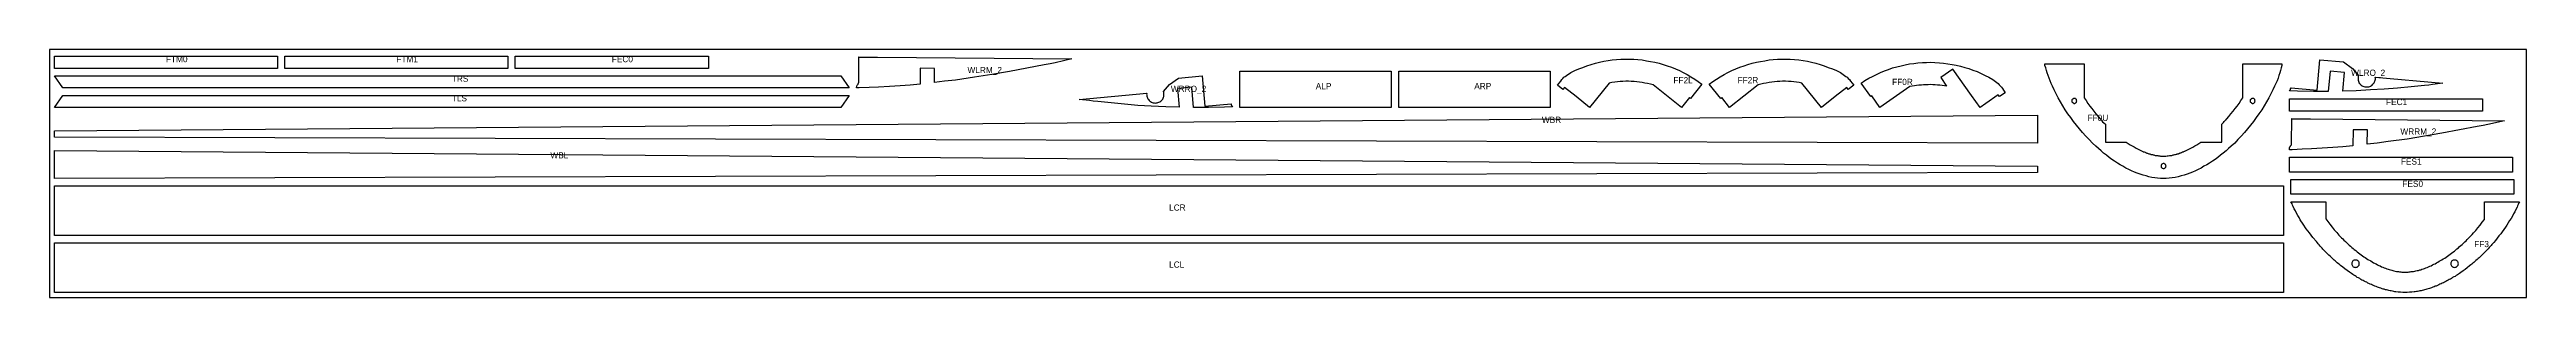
# Model space of a CAD drawing. Header units: millimetres. Extents: x 0 to 1000, y 0 to 100.
import ezdxf

# ---------------------------------------------------------------- set-up
doc = ezdxf.new("R2010")
doc.units = ezdxf.units.MM
for name, color, linetype in [('CUT', 7, 'Continuous'), ('MARK', 3, 'Continuous'), ('STOCK_REFERENCE_DO_NOT_CUT', 8, 'Continuous')]:
    doc.layers.add(name, color=color, linetype=linetype)

msp = doc.modelspace()

# ---------------------------------------------------------------- linework, layer by layer
at = {"layer": 'CUT'}
for points in [[(2, 92.4), (2, 97.4), (92, 97.4), (92, 92.4)], [(95, 92.4), (95, 97.4), (185, 97.4), (185, 92.4)], [(188, 92.4), (188, 97.4), (266, 97.4), (266, 92.4)], [(326.6, 97), (334.3, 96.9), (334.3, 97), (412.7, 96.2), (406, 94.7), (404, 94.3), (401.6, 93.8), (394.6, 92.5), (387.5, 91.1), (380.4, 89.9), (373.4, 88.8), (365.7, 87.7), (361.3, 87.2), (357.3, 86.7), (357.3, 92.4), (351.5, 92.5), (351.5, 86.1), (347.5, 85.7), (343.4, 85.4), (339.1, 85.1), (334.7, 84.8), (330.9, 84.7), (326.9, 84.5), (325.8, 84.5), (325.9, 85.4), (326.1, 85.6), (326.2, 85.8), (326.4, 86), (326.5, 86.3), (326.6, 86.5), (326.7, 86.8), (326.7, 87.1), (326.8, 87.3), (326.8, 87.3), (326.8, 97)], [(480.6, 76.6), (480.6, 91.3), (541.7, 91.3), (541.7, 76.6)], [(544.7, 76.6), (544.7, 91.3), (605.8, 91.3), (605.8, 76.6)], [(621.7, 76.6), (616.3, 81), (611.6, 84.7), (611, 83.9), (608.8, 85.7), (610.1, 87.3), (610.5, 87.9), (611, 88.3), (611.4, 88.8), (611.9, 89.2), (612.5, 89.6), (613, 90), (613.6, 90.3), (614.2, 90.7), (615.8, 91.5), (617.4, 92.2), (619, 92.8), (620.7, 93.4), (622.4, 94), (624.1, 94.5), (625.8, 94.9), (627.5, 95.3), (629.2, 95.6), (630.9, 95.8), (632.6, 96), (634.4, 96.1), (636.1, 96.1), (637.8, 96.1), (639.6, 96.1), (641.3, 96), (643, 95.8), (644.7, 95.5), (646.4, 95.2), (648.1, 94.9), (649.8, 94.5), (651.5, 94), (653.1, 93.5), (654.8, 92.9), (656.4, 92.2), (658, 91.5), (659.6, 90.7), (661.1, 89.9), (662.7, 89), (664.2, 88.1), (665.6, 87.1), (667.1, 86), (662.5, 80.3), (662.1, 80.6), (658.9, 76.6), (647.4, 85.8), (646.3, 86.1), (645.2, 86.3), (644.1, 86.5), (643, 86.7), (641.9, 86.9), (640.8, 87), (639.7, 87.1), (638.6, 87.1), (637.5, 87.2), (636.4, 87.2), (635.2, 87.1), (634.1, 87.1), (633, 87), (631.9, 86.8), (630.8, 86.7), (629.7, 86.5)], [(674.7, 80.3), (670.1, 86), (671.5, 87.1), (673, 88.1), (674.5, 89), (676.1, 89.9), (677.6, 90.7), (679.2, 91.5), (680.8, 92.2), (682.4, 92.9), (684.1, 93.5), (685.7, 94), (687.4, 94.5), (689.1, 94.9), (690.8, 95.2), (692.5, 95.5), (694.2, 95.8), (695.9, 96), (697.6, 96.1), (699.4, 96.1), (701.1, 96.1), (702.8, 96.1), (704.5, 96), (706.3, 95.8), (708, 95.6), (709.7, 95.3), (711.4, 94.9), (713.1, 94.5), (714.8, 94), (716.5, 93.4), (718.1, 92.8), (719.8, 92.2), (721.4, 91.5), (723, 90.7), (723.6, 90.3), (724.2, 90), (724.7, 89.6), (725.2, 89.2), (725.7, 88.8), (726.2, 88.3), (726.7, 87.9), (727.1, 87.3), (728.4, 85.7), (726.2, 83.9), (725.6, 84.7), (720.9, 81), (715.4, 76.6), (707.5, 86.5), (706.4, 86.7), (705.3, 86.8), (704.2, 87), (703.1, 87.1), (702, 87.1), (700.8, 87.2), (699.7, 87.2), (698.6, 87.1), (697.5, 87.1), (696.4, 87), (695.3, 86.9), (694.2, 86.7), (693.1, 86.5), (692, 86.3), (690.9, 86.1), (689.8, 85.8), (678.3, 76.6), (675.1, 80.6)], [(735.3, 81), (731.4, 86.5), (732.9, 87.5), (734.5, 88.4), (736, 89.2), (737.6, 90), (739.2, 90.8), (740.8, 91.4), (742.5, 92), (744.1, 92.6), (745.8, 93.1), (747.5, 93.5), (749.2, 93.9), (750.9, 94.2), (752.6, 94.4), (754.3, 94.6), (756.1, 94.8), (757.8, 94.8), (759.5, 94.9), (761.2, 94.8), (763, 94.7), (764.7, 94.5), (766.4, 94.3), (768.1, 94), (769.8, 93.7), (771.5, 93.3), (773.2, 92.8), (774.9, 92.3), (776.5, 91.7), (778.2, 91.1), (779.8, 90.3), (781.4, 89.6), (783, 88.8), (784.5, 87.9), (785.1, 87.5), (785.6, 87.1), (786.2, 86.7), (786.7, 86.3), (787.1, 85.8), (787.6, 85.3), (788, 84.8), (788.4, 84.3), (789.6, 82.6), (787.3, 81), (786.7, 81.8), (781.8, 78.3), (779.4, 76.6), (775.9, 81.5), (768.4, 92.1), (763.5, 88.7), (765.9, 85.3), (765, 85.4), (764.1, 85.5), (763.1, 85.6), (762.2, 85.7), (761.3, 85.8), (760.3, 85.8), (759.4, 85.9), (758.5, 85.8), (757.5, 85.8), (756.6, 85.8), (755.7, 85.7), (754.7, 85.6), (753.8, 85.5), (752.9, 85.4), (752, 85.2), (751, 85.1), (739, 76.6), (735.7, 81.3)], [(892.5, 94.2), (898.5, 94.2), (901.3, 94.2), (901.3, 93.6), (901, 92.6), (900.7, 91.6), (900.4, 90.6), (900, 89.5), (899.7, 88.5), (899.3, 87.4), (898.8, 86.3), (898.3, 85.3), (897.6, 83.7), (896.8, 82.1), (896, 80.5), (895, 78.9), (894.1, 77.3), (893.1, 75.7), (892, 74.1), (890.9, 72.6), (889.8, 71), (888.6, 69.5), (887.4, 68), (886.1, 66.5), (884.8, 65.1), (883.5, 63.7), (882.2, 62.3), (880.8, 61), (879.7, 60.1), (878.7, 59.1), (877.6, 58.2), (876.5, 57.4), (875.4, 56.5), (874.3, 55.7), (873.2, 55), (872.1, 54.2), (870.9, 53.5), (869.8, 52.9), (868.7, 52.2), (867.5, 51.6), (866.4, 51.1), (865.2, 50.6), (864.1, 50.1), (863, 49.7), (861.8, 49.3), (860.6, 49), (859.4, 48.7), (858.2, 48.4), (857, 48.2), (855.8, 48.1), (854.6, 48), (853.5, 48), (852.3, 48), (851.1, 48.1), (849.9, 48.2), (848.8, 48.4), (847.6, 48.7), (846.4, 49), (845.2, 49.3), (844, 49.7), (842.8, 50.1), (841.7, 50.6), (840.5, 51.1), (839.4, 51.6), (838.3, 52.2), (837.1, 52.9), (836, 53.5), (834.9, 54.2), (833.7, 55), (832.6, 55.7), (831.5, 56.5), (830.4, 57.4), (829.3, 58.2), (828.3, 59.1), (827.2, 60.1), (826.2, 61), (824.8, 62.3), (823.4, 63.7), (822.1, 65.1), (820.8, 66.5), (819.5, 68), (818.3, 69.5), (817.1, 71), (816, 72.6), (814.9, 74.1), (813.8, 75.7), (812.8, 77.3), (811.9, 78.9), (811, 80.5), (810.1, 82.1), (809.3, 83.7), (808.6, 85.3), (808.1, 86.3), (807.7, 87.4), (807.3, 88.5), (806.9, 89.5), (806.5, 90.6), (806.2, 91.6), (805.9, 92.6), (805.6, 93.6), (805.6, 94.2), (808.5, 94.2), (814.5, 94.2), (815.6, 94.2), (821.5, 94.2), (821.5, 80.5), (822.2, 79.4), (822.9, 78.3), (823.7, 77.2), (824.5, 76.2), (825.3, 75.1), (826.2, 74.1), (827.1, 73), (827.9, 72), (828.4, 71.5), (828.9, 70.9), (829.4, 70.4), (830, 69.9), (830, 62.7), (838.4, 62.7), (839.2, 62.1), (840, 61.6), (840.8, 61.1), (841.6, 60.7), (842.4, 60.2), (843.3, 59.8), (844.1, 59.4), (844.8, 59), (845.1, 58.9), (845.3, 58.8), (845.5, 58.7), (845.7, 58.7), (846, 58.6), (846.2, 58.5), (846.4, 58.4), (846.6, 58.3), (846.7, 58.3), (846.8, 58.3), (846.8, 58.2), (846.9, 58.2), (846.9, 58.2), (847, 58.2), (847, 58.2), (847, 58.2), (847.3, 58.1), (847.6, 58), (847.9, 57.9), (848.2, 57.8), (848.4, 57.7), (848.7, 57.7), (849, 57.6), (849.3, 57.5), (849.6, 57.5), (849.8, 57.4), (850.1, 57.3), (850.4, 57.3), (850.6, 57.2), (850.9, 57.2), (851.2, 57.2), (851.5, 57.1), (851.7, 57.1), (852, 57.1), (852.2, 57), (852.5, 57), (852.7, 57), (853, 57), (853.2, 57), (853.5, 57), (853.9, 57), (854.4, 57), (854.9, 57.1), (855.4, 57.1), (855.9, 57.2), (856.3, 57.3), (856.8, 57.3), (857.4, 57.5), (857.7, 57.5), (858, 57.6), (858.3, 57.7), (858.7, 57.8), (858.8, 57.8), (859, 57.9), (859.2, 57.9), (859.3, 58), (859.4, 58), (859.5, 58), (859.6, 58.1), (859.7, 58.1), (859.7, 58.1), (859.7, 58.1), (859.8, 58.1), (859.8, 58.2), (859.9, 58.2), (859.9, 58.2), (859.9, 58.2), (859.9, 58.2), (860, 58.2), (860, 58.2), (860, 58.2), (860, 58.2), (860.2, 58.3), (860.3, 58.3), (860.5, 58.4), (860.7, 58.5), (860.8, 58.5), (861, 58.6), (861.2, 58.7), (861.4, 58.7), (861.5, 58.8), (861.7, 58.9), (861.9, 59), (862.1, 59), (862.9, 59.4), (863.7, 59.8), (864.5, 60.2), (865.3, 60.6), (866.1, 61.1), (866.9, 61.6), (867.7, 62.1), (868.5, 62.7), (877, 62.7), (877, 69.9), (877.3, 70.2), (877.7, 70.6), (878, 71), (878.4, 71.4), (878.5, 71.5), (878.7, 71.7), (878.8, 71.9), (879, 72), (879.9, 73), (880.7, 74.1), (881.6, 75.1), (882.4, 76.2), (883.2, 77.2), (884, 78.3), (884.7, 79.4), (885.5, 80.5), (885.5, 94.2), (891.3, 94.2)], [(915.5, 83.6), (916.6, 95.9), (926.1, 95), (929.8, 92.4), (932.2, 89.6), (932.1, 89.2), (932, 88.8), (932, 88.4), (932, 88), (932.1, 87.6), (932.2, 87.2), (932.3, 86.9), (932.5, 86.5), (932.8, 86.2), (933, 85.9), (933.3, 85.6), (933.7, 85.4), (934, 85.2), (934.4, 85.1), (934.8, 85), (935.2, 84.9), (935.6, 84.9), (936, 84.9), (936.3, 85), (936.7, 85.1), (937.1, 85.3), (937.4, 85.5), (937.7, 85.7), (938, 86), (938.3, 86.3), (938.5, 86.6), (938.7, 87), (938.8, 87.3), (938.9, 87.7), (939, 88.1), (939, 88.5), (938.9, 88.9), (966.3, 86.4), (962.1, 85.9), (960.6, 85.7), (958.8, 85.5), (953.4, 84.9), (947.9, 84.4), (942.5, 84), (937.1, 83.7), (931.2, 83.4), (925.8, 83.2), (926.5, 90.8), (920.7, 91.3), (920, 83.1), (914, 83.1), (914, 83.1), (907.6, 83.2), (904.3, 83.4), (904.5, 83.6), (904.7, 83.9), (904.8, 84.2), (905, 84.6)], [(2, 89.4), (319.4, 89.4), (322.8, 84.5), (5.4, 84.5)], [(319.4, 76.6), (2, 76.6), (5.4, 81.5), (322.8, 81.5)], [(455.8, 88.5), (465.3, 89.4), (466.4, 77.1), (477, 78.1), (477.1, 77.8), (477.2, 77.5), (477.4, 77.2), (477.6, 76.9), (474.3, 76.7), (467.9, 76.6), (467.9, 76.6), (461.9, 76.6), (461.2, 84.8), (455.4, 84.3), (456.1, 76.7), (450.7, 76.9), (444.8, 77.2), (439.4, 77.5), (434, 78), (428.6, 78.5), (423.2, 79), (421.3, 79.2), (419.8, 79.4), (415.7, 79.9), (443, 82.4), (442.9, 82), (443, 81.6), (443, 81.2), (443.1, 80.8), (443.3, 80.5), (443.4, 80.1), (443.7, 79.8), (443.9, 79.5), (444.2, 79.2), (444.5, 79), (444.9, 78.8), (445.2, 78.7), (445.6, 78.5), (446, 78.5), (446.4, 78.4), (446.8, 78.5), (447.2, 78.5), (447.5, 78.6), (447.9, 78.8), (448.3, 78.9), (448.6, 79.2), (448.9, 79.4), (449.2, 79.7), (449.4, 80), (449.6, 80.4), (449.7, 80.8), (449.9, 81.1), (449.9, 81.5), (449.9, 81.9), (449.9, 82.3), (449.9, 82.7), (449.8, 83.1), (452.1, 85.9)], [(818.4, 79.1), (818.5, 79.3), (818.4, 79.5), (818.4, 79.7), (818.3, 79.9), (818.2, 80), (818, 80.1), (817.9, 80.2), (817.7, 80.3), (817.5, 80.3), (817.3, 80.3), (817.1, 80.2), (816.9, 80.1), (816.8, 80), (816.6, 79.9), (816.5, 79.7), (816.5, 79.5), (816.5, 79.3), (816.5, 79.1), (816.5, 78.9), (816.6, 78.8), (816.8, 78.6), (816.9, 78.5), (817.1, 78.4), (817.3, 78.3), (817.5, 78.3), (817.7, 78.3), (817.9, 78.4), (818, 78.5), (818.2, 78.6), (818.3, 78.8), (818.4, 78.9)], [(890.4, 79.1), (890.5, 79.3), (890.4, 79.5), (890.4, 79.7), (890.3, 79.9), (890.2, 80), (890, 80.1), (889.9, 80.2), (889.7, 80.3), (889.5, 80.3), (889.3, 80.3), (889.1, 80.2), (888.9, 80.1), (888.8, 80), (888.6, 79.9), (888.5, 79.7), (888.5, 79.5), (888.5, 79.3), (888.5, 79.1), (888.5, 78.9), (888.6, 78.8), (888.8, 78.6), (888.9, 78.5), (889.1, 78.4), (889.3, 78.3), (889.5, 78.3), (889.7, 78.3), (889.9, 78.4), (890, 78.5), (890.2, 78.6), (890.3, 78.8), (890.4, 78.9)], [(904.3, 75.1), (904.3, 80.1), (982.3, 80.1), (982.3, 75.1)], [(2, 67.2), (802.6, 73.6), (802.6, 62.3), (2, 64.7)], [(912.8, 72.1), (991.1, 71.3), (984.4, 69.8), (982.5, 69.4), (980.1, 68.9), (973, 67.6), (965.9, 66.3), (958.9, 65.1), (951.8, 63.9), (944.1, 62.9), (939.7, 62.3), (935.7, 61.8), (935.8, 67.6), (930, 67.6), (929.9, 61.2), (925.9, 60.8), (921.8, 60.5), (917.5, 60.2), (913.2, 59.9), (909.4, 59.8), (905.4, 59.6), (904.3, 59.6), (904.3, 60.5), (904.5, 60.7), (904.7, 60.9), (904.8, 61.1), (905, 61.4), (905.1, 61.6), (905.1, 61.9), (905.2, 62.2), (905.2, 62.4), (905.2, 62.4), (905.3, 72.1), (905.1, 72.1), (912.8, 72)], [(2, 59.3), (802.6, 52.9), (802.6, 50.4), (2, 48)], [(854.5, 53), (854.4, 53.2), (854.4, 53.4), (854.3, 53.6), (854.2, 53.7), (854, 53.8), (853.9, 53.9), (853.7, 54), (853.5, 54), (853.3, 54), (853.1, 53.9), (852.9, 53.8), (852.8, 53.7), (852.6, 53.6), (852.5, 53.4), (852.5, 53.2), (852.5, 53), (852.5, 52.8), (852.5, 52.6), (852.6, 52.4), (852.8, 52.3), (852.9, 52.2), (853.1, 52.1), (853.3, 52), (853.5, 52), (853.7, 52), (853.9, 52.1), (854, 52.2), (854.2, 52.3), (854.3, 52.4), (854.4, 52.6), (854.4, 52.8)], [(994.3, 50.6), (904.3, 50.6), (904.3, 56.6), (994.3, 56.6)], [(901.9, 25), (2, 25), (2, 45), (901.9, 45)], [(994.9, 41.6), (904.9, 41.6), (904.9, 47.6), (994.9, 47.6)], [(997.2, 38.6), (996.9, 38.1), (996.7, 37.5), (996.4, 37), (996.2, 36.4), (995.7, 35.5), (995.3, 34.6), (994.8, 33.7), (994.3, 32.8), (993.8, 31.9), (993.2, 31), (992.1, 29.2), (991.5, 28.3), (990.9, 27.4), (990.2, 26.5), (989.6, 25.7), (988.9, 24.8), (988.2, 23.9), (987.5, 23), (986.8, 22.2), (986.4, 21.7), (986, 21.3), (985.7, 20.9), (985.3, 20.5), (984.9, 20.1), (984.5, 19.6), (984.1, 19.2), (983.7, 18.8), (983.3, 18.4), (982.9, 18), (982.5, 17.6), (982.1, 17.2), (981.7, 16.8), (981.3, 16.4), (980.9, 16), (980.5, 15.7), (980.1, 15.3), (979.6, 14.9), (979.2, 14.5), (978.8, 14.1), (978.3, 13.8), (977.9, 13.4), (977.5, 13.1), (977, 12.7), (976.1, 12), (975.3, 11.3), (974.4, 10.7), (973.5, 10.1), (973, 9.7), (972.5, 9.4), (972.1, 9.1), (971.6, 8.8), (971.2, 8.5), (970.7, 8.3), (970.2, 8), (969.8, 7.7), (969.3, 7.4), (968.8, 7.2), (968.4, 6.9), (967.9, 6.7), (967.4, 6.4), (966.9, 6.2), (966.5, 5.9), (966, 5.7), (965.5, 5.5), (965, 5.3), (964.6, 5.1), (964.1, 4.8), (963.6, 4.6), (963.1, 4.5), (962.7, 4.3), (962.2, 4.1), (961.7, 3.9), (961.2, 3.8), (960.8, 3.6), (960.3, 3.5), (959.8, 3.3), (959.4, 3.2), (958.9, 3.1), (958.4, 2.9), (957.9, 2.8), (957.5, 2.7), (957, 2.6), (956.5, 2.5), (956, 2.4), (955.6, 2.4), (955.1, 2.3), (954.6, 2.2), (953.7, 2.1), (952.8, 2.1), (951.9, 2), (951, 2), (950.1, 2), (949.2, 2.1), (948.2, 2.1), (947.3, 2.3), (946.8, 2.3), (946.4, 2.4), (945.9, 2.5), (945.4, 2.6), (945, 2.7), (944.5, 2.8), (944, 2.9), (943.5, 3), (943.1, 3.1), (942.6, 3.3), (942.1, 3.4), (941.7, 3.5), (941.2, 3.7), (940.7, 3.9), (940.2, 4), (939.8, 4.2), (939.3, 4.4), (938.8, 4.6), (938.3, 4.8), (937.9, 5), (937.4, 5.2), (936.9, 5.4), (936.4, 5.6), (936, 5.8), (935.5, 6.1), (935, 6.3), (934.5, 6.5), (934.1, 6.8), (933.6, 7), (933.1, 7.3), (932.7, 7.6), (932.2, 7.9), (931.7, 8.1), (931.3, 8.4), (930.8, 8.7), (930.3, 9), (929.9, 9.3), (929.4, 9.6), (929, 9.9), (928.5, 10.2), (927.6, 10.9), (926.7, 11.5), (925.8, 12.2), (924.9, 12.9), (924.5, 13.3), (924.1, 13.6), (923.6, 14), (923.2, 14.4), (922.8, 14.7), (922.3, 15.1), (921.9, 15.5), (921.5, 15.9), (921.1, 16.3), (920.7, 16.7), (920.2, 17.1), (919.8, 17.5), (919.4, 17.9), (919, 18.3), (918.6, 18.7), (918.2, 19.1), (917.8, 19.5), (917.5, 19.9), (917.1, 20.3), (916.7, 20.7), (916.3, 21.2), (915.9, 21.6), (915.6, 22), (915.2, 22.5), (913.8, 24.2), (912.4, 26), (911.1, 27.7), (909.9, 29.5), (908.7, 31.3), (908.2, 32.2), (907.7, 33.1), (907.2, 34), (906.7, 34.9), (906.2, 35.8), (905.8, 36.7), (905.6, 37.2), (905.4, 37.7), (905.1, 38.2), (904.9, 38.6), (919, 38.6), (919, 31.7), (919.8, 30.6), (920.6, 29.5), (921.5, 28.4), (922.4, 27.3), (922.9, 26.7), (923.4, 26.2), (923.9, 25.7), (924.3, 25.1), (924.8, 24.6), (925.3, 24.1), (925.8, 23.6), (926.3, 23.1), (926.9, 22.6), (927.4, 22.1), (927.9, 21.6), (928.4, 21.1), (929, 20.7), (929.5, 20.2), (930, 19.7), (930.5, 19.3), (931.1, 18.9), (931.6, 18.4), (932.2, 18), (932.7, 17.6), (933.3, 17.2), (933.8, 16.8), (934.4, 16.4), (934.9, 16.1), (936, 15.3), (937.2, 14.7), (938.3, 14), (939.3, 13.5), (939.9, 13.2), (940.4, 12.9), (941, 12.7), (941.5, 12.4), (942, 12.2), (942.5, 12), (943.1, 11.8), (943.6, 11.6), (944.1, 11.4), (944.6, 11.3), (945.1, 11.1), (945.6, 11), (946.1, 10.9), (946.5, 10.7), (947, 10.6), (947.5, 10.5), (947.9, 10.5), (948.4, 10.4), (948.8, 10.3), (949.3, 10.3), (949.7, 10.2), (950.1, 10.2), (950.5, 10.2), (951, 10.2), (951.4, 10.2), (951.8, 10.2), (952.2, 10.2), (952.7, 10.3), (953.1, 10.3), (953.5, 10.4), (954, 10.4), (954.4, 10.5), (954.9, 10.6), (955.4, 10.7), (955.9, 10.8), (956.4, 10.9), (956.9, 11.1), (957.4, 11.2), (957.8, 11.4), (958.4, 11.5), (958.9, 11.7), (959.4, 11.9), (959.9, 12.1), (960.5, 12.4), (961, 12.6), (961.5, 12.8), (962.1, 13.1), (962.6, 13.4), (963.1, 13.6), (963.7, 13.9), (964.2, 14.2), (964.8, 14.6), (965.3, 14.9), (965.9, 15.2), (966.4, 15.6), (967, 15.9), (967.6, 16.3), (968.1, 16.7), (968.7, 17.1), (969.2, 17.5), (969.8, 17.9), (970.3, 18.3), (970.9, 18.7), (971.4, 19.1), (971.9, 19.6), (972.5, 20), (973, 20.5), (973.5, 20.9), (974, 21.4), (974.6, 21.9), (975.1, 22.4), (975.6, 22.9), (976.1, 23.4), (976.6, 23.9), (977.1, 24.4), (977.6, 24.9), (978.1, 25.4), (978.6, 26), (979, 26.5), (979.5, 27), (980.4, 28.1), (981.3, 29.2), (982.1, 30.3), (983, 31.5), (983, 38.6)], [(2, 22), (901.9, 22), (901.9, 2), (2, 2)], [(932.5, 13.6), (932.4, 13.9), (932.4, 14.2), (932.2, 14.5), (932, 14.7), (931.8, 14.9), (931.6, 15), (931.3, 15.1), (931, 15.1), (930.7, 15.1), (930.4, 15), (930.1, 14.9), (929.9, 14.7), (929.7, 14.5), (929.6, 14.2), (929.5, 13.9), (929.5, 13.6), (929.5, 13.3), (929.6, 13), (929.7, 12.8), (929.9, 12.6), (930.1, 12.4), (930.4, 12.2), (930.7, 12.2), (931, 12.1), (931.3, 12.2), (931.6, 12.2), (931.8, 12.4), (932, 12.6), (932.2, 12.8), (932.4, 13), (932.4, 13.3)], [(972.5, 13.6), (972.4, 13.9), (972.4, 14.2), (972.2, 14.5), (972, 14.7), (971.8, 14.9), (971.6, 15), (971.3, 15.1), (971, 15.1), (970.7, 15.1), (970.4, 15), (970.1, 14.9), (969.9, 14.7), (969.7, 14.5), (969.6, 14.2), (969.5, 13.9), (969.5, 13.6), (969.5, 13.3), (969.6, 13), (969.7, 12.8), (969.9, 12.6), (970.1, 12.4), (970.4, 12.2), (970.7, 12.2), (971, 12.1), (971.3, 12.2), (971.6, 12.2), (971.8, 12.4), (972, 12.6), (972.2, 12.8), (972.4, 13), (972.4, 13.3)]]:
    msp.add_lwpolyline(points, close=True, dxfattribs=at)
at = {"layer": 'STOCK_REFERENCE_DO_NOT_CUT'}
msp.add_lwpolyline([(0, 0), (1000, 0), (1000, 100), (0, 100)], close=True, dxfattribs=at)

# ---------------------------------------------------------------- texts
at = {"layer": 'MARK'}
for s, p in [('FTM0', (47, 94.9)), ('FTM1', (140, 94.9)), ('FEC0', (227, 94.9)), ('WLRM_2', (370.6, 90.5)), ('WLRO_2', (929.2, 89.4)), ('TRS', (162.4, 87)), ('TLS', (162.4, 79.1)), ('WRRO_2', (452.7, 82.9)), ('ALP', (511.2, 84)), ('ARP', (575.2, 84)), ('FF2L', (655.6, 86.4)), ('FF2R', (681.5, 86.4)), ('FF0R', (743.9, 85.7)), ('FEC1', (943.3, 77.6)), ('WBR', (602.5, 70.4)), ('FF0U', (822.8, 71.2)), ('WRRM_2', (949.1, 65.7)), ('WBL', (202.2, 56.1)), ('FES1', (949.3, 53.6)), ('FES0', (949.9, 44.6)), ('LCR', (452, 35)), ('FF3', (978.9, 20.3)), ('LCL', (452, 12))]:
    msp.add_text(s, height=2.5, dxfattribs=at).set_placement(p)

doc.saveas('drawing.dxf')
